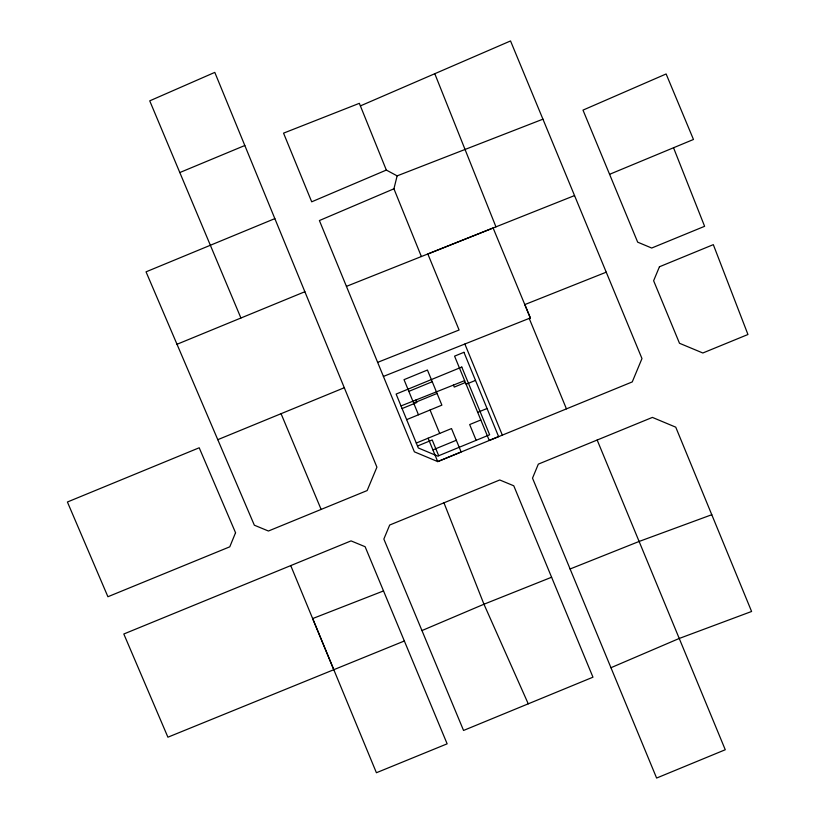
<?xml version="1.0" encoding="UTF-8"?>
<svg xmlns="http://www.w3.org/2000/svg" width="819" height="819" viewBox="0 0 819 819"><rect width="100%" height="100%" fill="white"/><g stroke="black" fill="none" stroke-linecap="round" stroke-linejoin="round"><path stroke-width="1.23" d="M393.929 188.8L397.133 175.87L542.936 119.175L641.973 358.568L632.258 381.91L437.725 461.599L414.383 451.832L319.4 220.546L393.929 188.8L421.375 256.542M360.391 105.897L510.534 40.95L542.936 119.175M610.943 667.72L679.238 638.462L751.596 611.476L675.747 427.17L652.405 417.403L538.329 464.127L532.514 478.153L656.613 778.05L725.265 749.743L597.164 440.028M386.333 170.065L311.701 201.812L283.548 133.149L359.346 103.327L386.333 170.065L397.133 175.87M421.98 630.558L483.957 604.227L551.596 577.241L592.966 677.19L463.554 730.456L383.855 539.066L389.68 525.04L499.754 479.975L513.779 485.8L551.596 577.241M274.846 218.622L146.038 271.836L254.34 525.194L268.417 531.019L367.147 490.561L376.914 467.168L214.793 72.389L149.734 100.85L179.811 172.543L244.82 145.506M609.571 174.314L693.468 139.476L666.123 73.966L582.995 110.115L637.673 242.158L651.699 248.034L704.606 226.31L673.525 147.737M176.976 344.287L304.873 291.728M217.782 439.68L344.308 387.725M408.835 391.369L432.248 381.736M413.656 403.071L437.07 393.448M402.088 408.558L416.799 402.508L415.796 400.061M465.366 382.524L454.258 387.09L453.439 385.084M466.134 384.254L475.501 380.395M406.644 419.645L441.881 405.149L427.436 370.034L404.023 379.658L418.468 414.783M477.692 412.346L487.059 408.497M416.277 443.059L451.515 428.562L461.138 451.975L437.725 461.609L428.102 438.196M417.495 446.017L432.207 439.967L438.697 455.733M480.784 419.983L469.676 424.559L476.156 440.325M432.913 449.897L456.326 440.264M404.361 640.99L167.905 737.192L123.812 633.998L351.044 540.888L365.12 546.713L447.143 743.826L376.412 772.737L290.745 565.601M570.075 568.99L639.137 541.451L711.803 514.711M346.437 286.363L574.539 195.577M377.631 362.367L459.09 330.006L427.856 254.013L493.12 227.989L530.333 317.956L529.217 318.417L566.431 408.845M606.234 272.184L524.815 304.586L530.333 317.956L383.394 376.433M401.003 405.937L464.598 380.64M383.548 590.919L312.663 618.56L333.783 669.696M528.255 703.828L483.957 604.227L443.959 502.815M179.811 172.543L240.919 318.007M281.071 413.697L321.12 509.398M464.864 344.031L502.334 435.124M430.057 410.012L439.69 433.425M495.956 226.873L434.787 73.71M235.555 532.739L229.781 546.816L107.913 596.734L67.404 502.006L199.201 447.778L235.555 532.739M659.449 266.769L653.623 280.743L679.494 343.274L702.835 352.999L747.952 334.51L713.318 244.646L659.449 266.769M463.943 352.303L454.576 356.152L489.25 440.438L498.607 436.588L463.943 352.303M461.783 367.055L396.13 394.072L418.304 447.973L437.745 456.122L489.639 434.776L461.783 367.055"/></g></svg>
